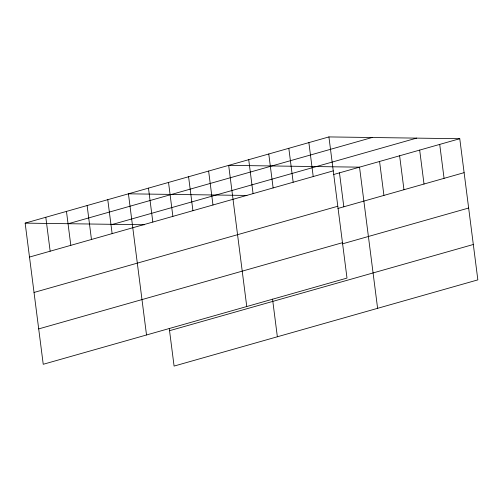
<?xml version="1.0" encoding="UTF-8"?>
<svg xmlns="http://www.w3.org/2000/svg" width="503" height="503" viewBox="0 0 503 503"><rect width="100%" height="100%" fill="white"/><g stroke="black" fill="none" stroke-linecap="round" stroke-linejoin="round"><path stroke-width="0.75" d="M328.918 136.923L347.001 278.084L43.233 364.285L25.15 223.125L328.918 136.923L459.767 138.715L477.85 279.875L174.082 366.077L169.253 328.421M68.326 223.716L372.101 137.514M112.817 224.325L416.585 138.124M29.495 257.064L333.269 170.857M333.533 174.535L459.767 138.715M34.028 292.45L337.802 206.243M337.884 208.475L464.112 172.655M38.7 328.905L342.468 242.698M342.411 243.861L468.645 208.035M169.549 330.697L473.317 244.489M246.942 195.441L128.435 193.818L146.518 334.979M25.15 223.125L144.43 224.759M439.716 144.405L444.067 178.345M419.672 150.095L424.016 184.029M399.621 155.779L403.966 189.719M379.57 161.469L383.921 195.409M377.608 308.32L359.526 167.159L228.676 165.368L246.759 306.528M339.475 172.85L343.819 206.79M308.873 142.607L313.218 176.547M288.823 148.297L293.167 182.237M268.772 153.987L273.123 187.927M272.538 299.109L277.36 336.771M248.727 159.677L253.072 193.617M208.626 171.058L212.976 204.998M188.581 176.748L192.926 210.688M168.53 182.438L172.875 216.378M148.479 188.128L152.83 222.062M107.774 199.678L112.125 233.618M87.12 205.538L91.464 239.478M66.465 211.398L70.81 245.338M45.804 217.265L50.155 251.204"/></g></svg>
